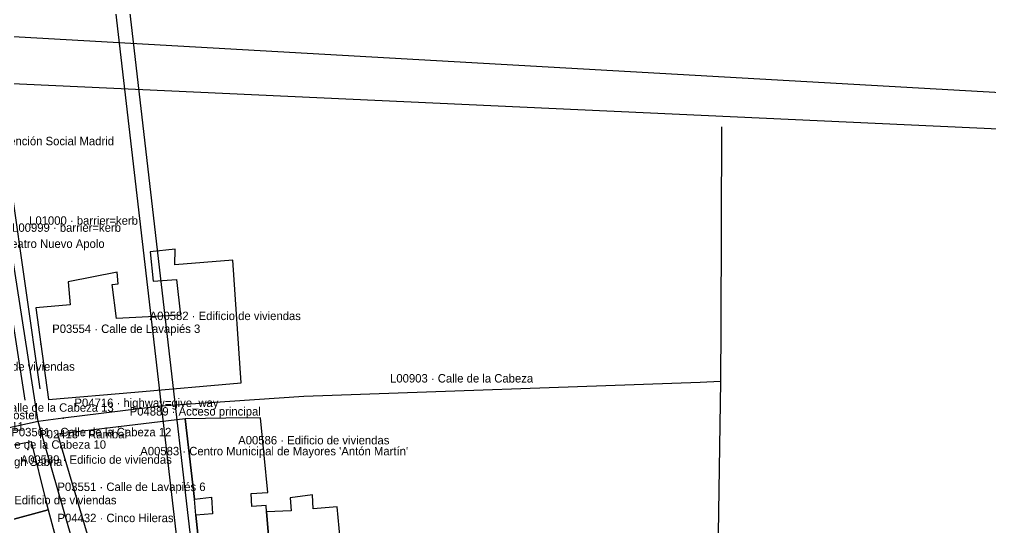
# Model space of a CAD drawing. Header units: metres. Extents: x 436207 to 441321, y 4465685 to 4475088.
# Drawn here: x 440342.7 to 440515.3, y 4473689.7 to 4473779.9 of the extents above; entities that cross this region are included whole.
import ezdxf

# ---------------------------------------------------------------- set-up
doc = ezdxf.new("R2010")
doc.units = ezdxf.units.M
for name, color, linetype, true_color in [('G_A_EDI', 7, 'CONTINUOUS', 0xa4a4a4), ('G_A_EQU', 7, 'CONTINUOUS', 0x8e5aa4), ('G_L_BAR', 7, 'CONTINUOUS', 0x333333), ('G_L_INF', 7, 'CONTINUOUS', 0x777777), ('G_L_TRA', 7, 'CONTINUOUS', 0x376b91), ('G_P_EQU', 7, 'CONTINUOUS', 0x8e5aa4), ('G_P_UMB', 7, 'CONTINUOUS', 0x9e6a39), ('G_P_VIA', 7, 'CONTINUOUS', 0x555555), ('T_A_EDI', 7, 'CONTINUOUS', 0xa4a4a4), ('T_A_EQU', 7, 'CONTINUOUS', 0x8e5aa4), ('T_L_BAR', 7, 'CONTINUOUS', 0x333333), ('T_L_INF', 7, 'CONTINUOUS', 0x777777), ('T_P_COM', 7, 'CONTINUOUS', 0xce3b37), ('T_P_EQU', 7, 'CONTINUOUS', 0x8e5aa4), ('T_P_PAT', 7, 'CONTINUOUS', 0xa63603), ('T_P_UMB', 7, 'CONTINUOUS', 0x9e6a39), ('T_P_VIA', 7, 'CONTINUOUS', 0x555555)]:
    doc.layers.add(name, color=color, linetype=linetype, true_color=true_color)

msp = doc.modelspace()

# ---------------------------------------------------------------- linework, layer by layer
at = {"layer": 'G_A_EDI'}
for points in [[(440345.63, 4473728.71), (440346.51, 4473722.25), (440347.84, 4473712.43), (440363.17, 4473713.76), (440382.07, 4473715.4), (440380.61, 4473737.18), (440370.31, 4473736.34), (440370.38, 4473739.14), (440365.9, 4473738.68), (440366.44, 4473733.45), (440370.62, 4473733.76), (440371.29, 4473727.4), (440359.93, 4473726.83), (440359.17, 4473732.88), (440360.21, 4473732.99), (440360.08, 4473735.06), (440351.33, 4473733.33), (440351.69, 4473729.25)], [(440379.03, 4473684.11), (440378.74, 4473685.23), (440387.15, 4473686.14), (440386.57, 4473692.49), (440386.53, 4473693.61), (440383.98, 4473693.41), (440383.85, 4473695.73), (440386.85, 4473695.93), (440385.55, 4473709.19), (440379.39, 4473709.1), (440372.16, 4473708.99), (440373.81, 4473694.75), (440376.8, 4473695.09), (440377, 4473692.11), (440374.03, 4473691.87), (440374.94, 4473683.46)], [(440337.99, 4473690.25), (440337.67, 4473690.94), (440336.62, 4473695.07), (440334.42, 4473702.96), (440339.25, 4473703.9), (440344.79, 4473704.98), (440347.44, 4473694.18), (440347.79, 4473692.85), (440340.41, 4473690.85)], [(440389.56, 4473667.71), (440395.63, 4473668.7), (440401.44, 4473669.64), (440399.7, 4473687.66), (440399.15, 4473693.37), (440394.86, 4473693.03), (440394.74, 4473695.5), (440390.82, 4473695), (440390.96, 4473692.69), (440386.57, 4473692.49), (440387.15, 4473686.14), (440387.42, 4473682.1)], [(440347.79, 4473692.85), (440349.72, 4473685.53), (440351.65, 4473678.2), (440341.9, 4473675.74), (440339.19, 4473685.31), (440338.76, 4473687.5), (440341.24, 4473688.19), (440340.41, 4473690.85)]]:
    msp.add_lwpolyline(points, close=True, dxfattribs=at)
at = {"layer": 'G_A_EQU'}
msp.add_lwpolyline([(440374.94, 4473683.46), (440374.03, 4473691.87), (440373.81, 4473694.75), (440372.16, 4473708.99), (440360.28, 4473707.58), (440349.46, 4473706.29), (440356.82, 4473681.51)], close=True, dxfattribs=at)
at = {"layer": 'G_L_BAR'}
for points in [[(440343.72, 4473712.33), (440335.06, 4473768.11)], [(440338.56, 4473768.63), (440338.59, 4473767.94), (440346.33, 4473714.31)]]:
    msp.add_lwpolyline(points, dxfattribs=at)
at = {"layer": 'G_L_INF'}
for points in [[(440393.51, 4473531.28), (440393.03, 4473534.32), (440384.94, 4473566.18), (440380.12, 4473582.96), (440360.57, 4473657.93), (440346.04, 4473708.54), (440336.73, 4473767.96), (440337.62, 4473771.2), (440339.07, 4473773.51), (440340.84, 4473775.9)], [(440467.46, 4473760.89), (440467.3, 4473725.41), (440467.25, 4473715.61), (440466.58, 4473669.33), (440459.49, 4473618.33), (440467.64, 4473557.3), (440469.39, 4473545.41), (440491.28, 4473396.55), (440492.63, 4473391.34)], [(440467.25, 4473715.61), (440463.66, 4473715.48), (440393.24, 4473712.98), (440367.84, 4473711.27), (440350.47, 4473709.1), (440346.04, 4473708.54)], [(440346.04, 4473708.54), (440309.19, 4473700.49), (440297.77, 4473697.99), (440255.92, 4473687.92)]]:
    msp.add_lwpolyline(points, dxfattribs=at)
at = {"layer": 'G_L_TRA'}
for points in [[(440310.12, 4474208.76), (440387.52, 4473541.87), (440392.51, 4473517.97)], [(440312.87, 4474208.43), (440389.87, 4473542.75), (440394.56, 4473518.38)], [(440280.42, 4473976.66), (440192.41, 4473929.48), (440172.32, 4473912.9), (440161.08, 4473899.06), (440148.17, 4473877.04), (440143.14, 4473857.46), (440142.76, 4473832.18), (440147.44, 4473811.5), (440159.06, 4473792.62), (440169.6, 4473784.4), (440183.43, 4473778.65), (440199, 4473775.45), (440248.27, 4473772.43), (440302.6, 4473769.23), (440331.07, 4473777.49), (440622.59, 4473761)], [(440191.39, 4473931.08), (440170.93, 4473914), (440159.66, 4473900.55), (440146.93, 4473877.76), (440141.47, 4473857.43), (440141.15, 4473832.03), (440145.7, 4473811.14), (440157.57, 4473791.61), (440168.34, 4473783.05), (440182.99, 4473776.95), (440198.34, 4473773.47), (440248.19, 4473770.04), (440302.47, 4473767.76), (440332.34, 4473768.95), (440622.34, 4473755.66)]]:
    msp.add_lwpolyline(points, dxfattribs=at)
at = {"layer": 'G_P_EQU'}
msp.add_point((440344.19, 4473703.53), dxfattribs=at)
at = {"layer": 'G_P_UMB'}
for p in [(440346.51, 4473722.25), (440360.28, 4473707.58), (440347.44, 4473694.18)]:
    msp.add_point(p, dxfattribs=at)
at = {"layer": 'G_P_VIA'}
msp.add_point((440350.47, 4473709.1), dxfattribs=at)

# ---------------------------------------------------------------- texts
at = {"layer": 'T_A_EDI'}
for s, p in [('A00582 · Edificio de viviendas', (440365.83, 4473726.54)), ('A00268 · Edificio de viviendas', (440325.65, 4473717.55)), ('A00586 · Edificio de viviendas', (440381.56, 4473704.46)), ('A00589 · Edificio de viviendas', (440342.89, 4473701.02)), ('A00590 · Edificio de viviendas', (440333.07, 4473693.82))]:
    msp.add_text(s, height=1.5, dxfattribs=at).set_placement(p)
at = {"layer": 'T_A_EQU'}
for s, p in [('A00254 · Teatro Nuevo Apolo', (440331.29, 4473739.36)), ("A00583 · Centro Municipal de Mayores 'Antón Martín'", (440364.16, 4473702.52))]:
    msp.add_text(s, height=1.5, dxfattribs=at).set_placement(p)
at = {"layer": 'T_L_BAR'}
for s, p in [('L01000 · barrier=kerb', (440344.41, 4473743.47)), ('L00999 · barrier=kerb', (440341.39, 4473742.22))]:
    msp.add_text(s, height=1.5, dxfattribs=at).set_placement(p)
at = {"layer": 'T_L_INF'}
msp.add_text('L00903 · Calle de la Cabeza', height=1.5, dxfattribs=at).set_placement((440408.55, 4473715.45))
at = {"layer": 'T_P_COM'}
msp.add_text('P02868 · Confederación Anarcosindicalista AIT - Sindicato de Enseñanza e Intervención Social Madrid', height=1.5, dxfattribs=at).set_placement((440268.06, 4473757.59))
at = {"layer": 'T_P_EQU'}
for s, p in [('P02413 · Rambal', (440346.19, 4473705.53)), ('P02861 · Gurudwara Singh Sabha', (440319.65, 4473700.64)), ('P04432 · Cinco Hileras', (440349.45, 4473690.65))]:
    msp.add_text(s, height=1.5, dxfattribs=at).set_placement(p)
at = {"layer": 'T_P_PAT'}
msp.add_text('P04993 · 2060 The Newton Hostel', height=1.5, dxfattribs=at).set_placement((440315.05, 4473708.92))
at = {"layer": 'T_P_UMB'}
for s, p in [('P03554 · Calle de Lavapiés 3', (440348.51, 4473724.25)), ('P03562 · Calle de la Cabeza 13', (440331.01, 4473710.26)), ('P04889 · Acceso principal', (440362.28, 4473709.58)), ('P03560 · Calle de la Cabeza 11', (440315.05, 4473706.91)), ('P03561 · Calle de la Cabeza 12', (440341.25, 4473705.9)), ('P03558 · Calle de la Cabeza 10', (440329.64, 4473703.69)), ('P03551 · Calle de Lavapiés 6', (440349.44, 4473696.18))]:
    msp.add_text(s, height=1.5, dxfattribs=at).set_placement(p)
at = {"layer": 'T_P_VIA'}
msp.add_text('P04716 · highway=give_way', height=1.5, dxfattribs=at).set_placement((440352.47, 4473711.1))

doc.saveas('drawing.dxf')
